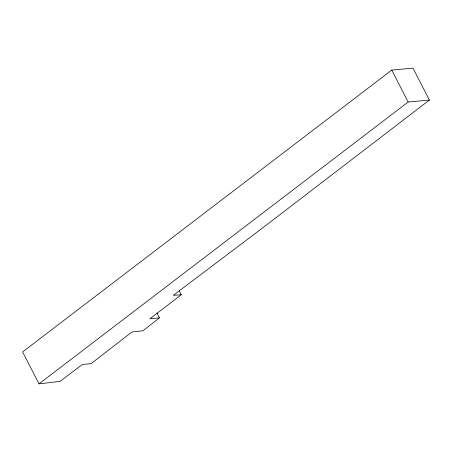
<?xml version="1.0" encoding="UTF-8"?>
<svg xmlns="http://www.w3.org/2000/svg" width="452" height="452" viewBox="0 0 452 452"><rect width="100%" height="100%" fill="white"/><g stroke="black" fill="none" stroke-linecap="round" stroke-linejoin="round"><path stroke-width="0.68" d="M156.861 312.846L159.437 317.852L142.939 330.779L131.961 331.983L90.988 363.719L82.462 364.425L60.043 381.386L39.013 383.861L22.6 351.927L391.76 70.077L412.987 68.139L429.4 100.073L264.866 226.215L173.342 295.32L181.269 294.749L179.342 290.992M181.269 294.749L149.889 318.784L159.437 317.852M39.013 383.861L408.173 102.011L429.4 100.073M391.76 70.077L408.173 102.011"/></g></svg>
